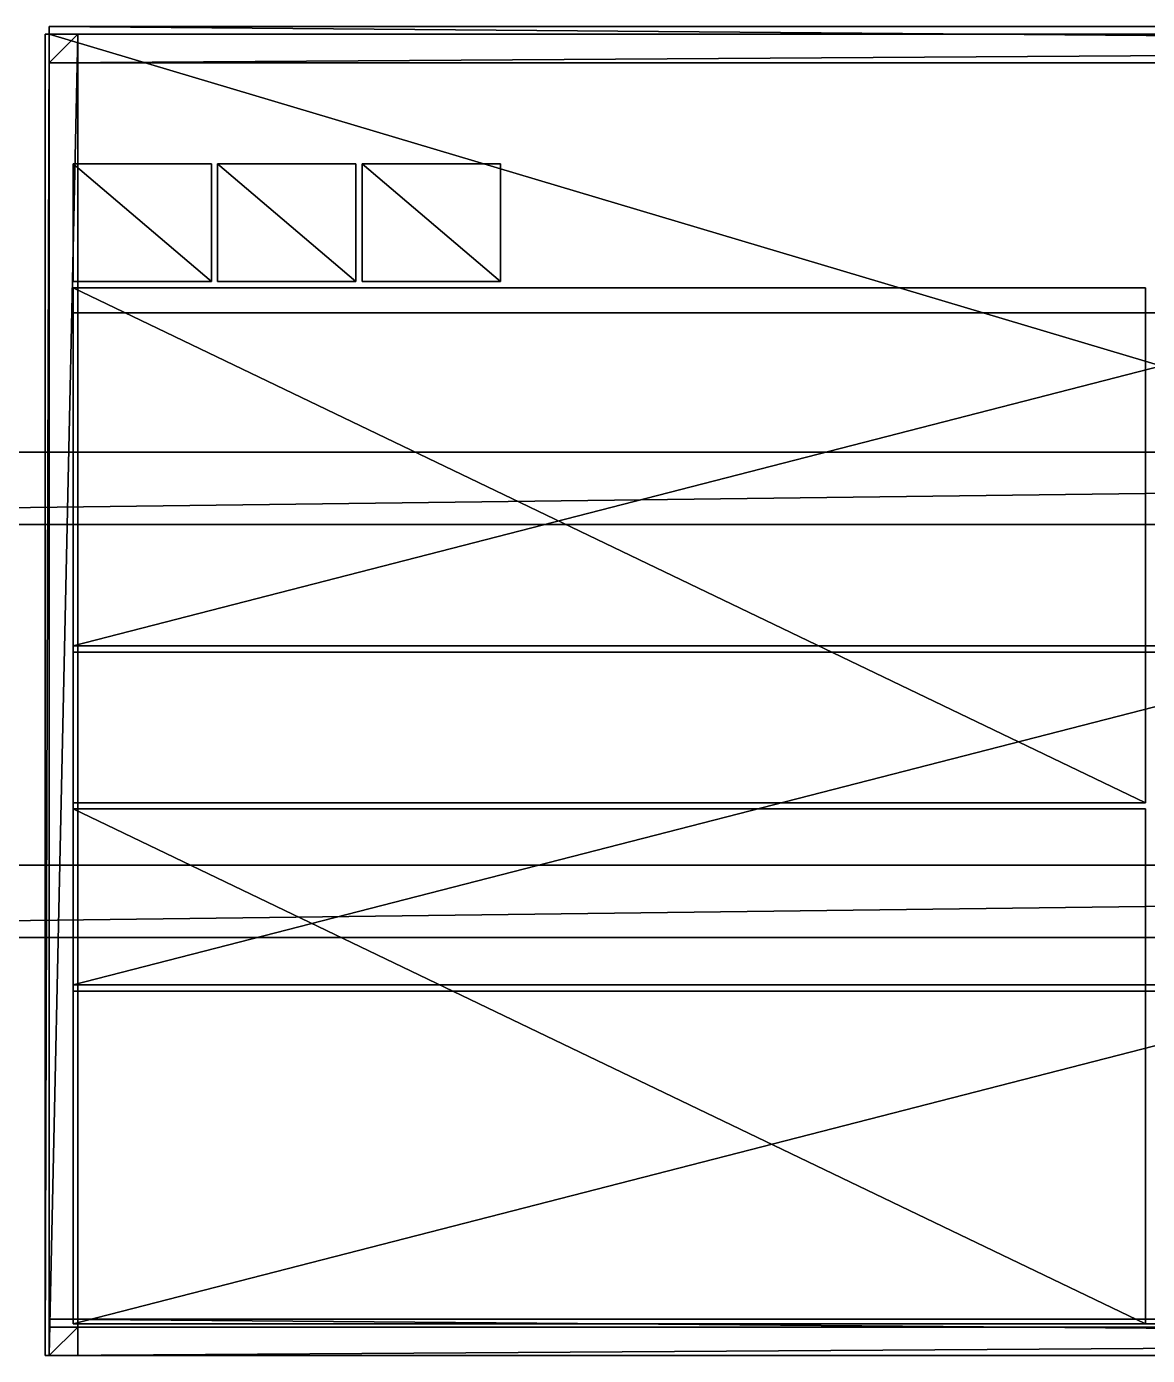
# Model space of a CAD drawing. Header units: millimetres. Extents: x -2700 to 8540, y -1280 to 1295.
# Drawn here: x -84 to 2088, y -1280 to 1295 of the extents above; entities that cross this region are included whole.
import ezdxf

# ---------------------------------------------------------------- set-up
doc = ezdxf.new("R2010")
doc.units = ezdxf.units.MM

msp = doc.modelspace()

# ---------------------------------------------------------------- linework, layer by layer
at = {"layer": 'CAD_75LAB'}
for points in [[(-40, 1225, 1250), (-40, 1295, 1180), (-40, 1225, 1180)], [(-40, 1225, 1250), (-40, 1295, 1250), (-40, 1295, 1180)], [(8540, 1295, 1180), (-40, 1295, 1180), (-40, 1295, 1250)], [(8540, 1295, 1250), (8540, 1295, 1180), (-40, 1295, 1250)], [(8540, 1225, 1180), (-40, 1225, 1180), (-40, 1295, 1180)], [(8540, 1295, 1180), (8540, 1225, 1180), (-40, 1295, 1180)], [(8540, 1225, 1250), (-40, 1295, 1250), (-40, 1225, 1250)], [(8540, 1295, 1250), (-40, 1295, 1250), (8540, 1225, 1250)], [(-48, -1280, 3720), (-48, 1280, 1180), (-48, -1280, 1180)], [(-48, -1280, 3720), (-48, 1280, 3720), (-48, 1280, 1180)], [(-40, 1280, 3720), (-40, 1280, 1180), (-48, 1280, 1180)], [(-40, 1280, 3720), (-48, 1280, 1180), (-48, 1280, 3720)], [(-40, 1280, 1180), (-48, -1280, 1180), (-48, 1280, 1180)], [(-40, 1280, 1180), (-40, -1280, 1180), (-48, -1280, 1180)], [(-40, 1280, 3720), (-48, 1280, 3720), (-48, -1280, 3720)], [(-40, 1280, 3720), (-48, -1280, 3720), (-40, -1280, 3720)], [(-40, -1280, 1180), (-40, 1280, 1090), (-40, -1280, 1090)], [(-40, -1280, 1180), (-40, 1280, 1180), (-40, 1280, 1090)], [(8540, 1280, 1090), (-40, 1280, 1090), (-40, 1280, 1180)], [(8540, 1280, 1180), (8540, 1280, 1090), (-40, 1280, 1180)], [(8540, -1280, 1090), (-40, -1280, 1090), (-40, 1280, 1090)], [(8540, 1280, 1090), (8540, -1280, 1090), (-40, 1280, 1090)], [(8540, -1280, 1180), (-40, 1280, 1180), (-40, -1280, 1180)], [(8540, 1280, 1180), (-40, 1280, 1180), (8540, -1280, 1180)], [(-40, 1280, 3720), (-40, 1280, 1180), (-40, 1225, 1180)], [(-40, 1225, 3720), (-40, 1280, 3720), (-40, 1225, 1180)], [(-40, 1280, 3720), (15, 1280, 1180), (-40, 1280, 1180)], [(15, 1280, 3720), (15, 1280, 1180), (-40, 1280, 3720)], [(15, 1280, 1180), (-40, 1225, 1180), (-40, 1280, 1180)], [(15, 1280, 1180), (15, 1225, 1180), (-40, 1225, 1180)], [(15, 1280, 3720), (-40, 1280, 3720), (-40, 1225, 3720)], [(15, 1280, 3720), (-40, 1225, 3720), (15, 1225, 3720)], [(-40, 1225, 3775), (-40, 1280, 3720), (-40, 1225, 3720)], [(-40, 1225, 3775), (-40, 1280, 3775), (-40, 1280, 3720)], [(8540, 1280, 3775), (8540, 1280, 3720), (-40, 1280, 3720)], [(8540, 1280, 3775), (-40, 1280, 3720), (-40, 1280, 3775)], [(8540, 1280, 3720), (-40, 1225, 3720), (-40, 1280, 3720)], [(8540, 1280, 3720), (8540, 1225, 3720), (-40, 1225, 3720)], [(8540, 1280, 3775), (-40, 1280, 3775), (-40, 1225, 3775)], [(8540, 1280, 3775), (-40, 1225, 3775), (8540, 1225, 3775)], [(-40, -1280, 3775), (-40, 1280, 3720), (-40, -1280, 3720)], [(-40, -1280, 3775), (-40, 1280, 3775), (-40, 1280, 3720)], [(15, 1280, 3775), (15, 1280, 3720), (-40, 1280, 3720)], [(15, 1280, 3775), (-40, 1280, 3720), (-40, 1280, 3775)], [(15, 1280, 3720), (-40, -1280, 3720), (-40, 1280, 3720)], [(15, 1280, 3720), (15, -1280, 3720), (-40, -1280, 3720)], [(15, 1280, 3775), (-40, 1280, 3775), (-40, -1280, 3775)], [(15, 1280, 3775), (-40, -1280, 3775), (15, -1280, 3775)], [(-40, -1280, 3720), (-40, -1280, 1180), (-40, 1280, 1180)], [(-40, -1280, 3720), (-40, 1280, 1180), (-40, 1280, 3720)], [(15, 1280, 3720), (15, 1225, 1180), (15, 1280, 1180)], [(15, 1225, 3720), (15, 1225, 1180), (15, 1280, 3720)], [(15, -1280, 3775), (15, -1280, 3720), (15, 1280, 3720)], [(15, -1280, 3775), (15, 1280, 3720), (15, 1280, 3775)], [(-40, 1225, 3720), (-40, 1225, 1180), (15, 1225, 1180)], [(15, 1225, 3720), (-40, 1225, 3720), (15, 1225, 1180)], [(8540, 1225, 3775), (-40, 1225, 3720), (8540, 1225, 3720)], [(8540, 1225, 3775), (-40, 1225, 3775), (-40, 1225, 3720)], [(8540, 1225, 1180), (-40, 1225, 1250), (-40, 1225, 1180)], [(8540, 1225, 1250), (-40, 1225, 1250), (8540, 1225, 1180)], [(6, 801, 1401), (6, 1029, 1183), (6, 801, 1183)], [(6, 801, 1401), (6, 1029, 1401), (6, 1029, 1183)], [(274, 1029, 1401), (274, 1029, 1183), (6, 1029, 1183)], [(274, 1029, 1401), (6, 1029, 1183), (6, 1029, 1401)], [(274, 801, 1183), (6, 801, 1183), (6, 1029, 1183)], [(274, 1029, 1183), (274, 801, 1183), (6, 1029, 1183)], [(274, 801, 1401), (6, 1029, 1401), (6, 801, 1401)], [(274, 1029, 1401), (6, 1029, 1401), (274, 801, 1401)], [(6, 801, 1625), (6, 1029, 1407), (6, 801, 1407)], [(6, 801, 1625), (6, 1029, 1625), (6, 1029, 1407)], [(274, 1029, 1625), (274, 1029, 1407), (6, 1029, 1407)], [(274, 1029, 1625), (6, 1029, 1407), (6, 1029, 1625)], [(274, 801, 1407), (6, 801, 1407), (6, 1029, 1407)], [(274, 1029, 1407), (274, 801, 1407), (6, 1029, 1407)], [(274, 801, 1625), (6, 1029, 1625), (6, 801, 1625)], [(274, 1029, 1625), (6, 1029, 1625), (274, 801, 1625)], [(6, 801, 1849), (6, 1029, 1631), (6, 801, 1631)], [(6, 801, 1849), (6, 1029, 1849), (6, 1029, 1631)], [(274, 1029, 1849), (274, 1029, 1631), (6, 1029, 1631)], [(274, 1029, 1849), (6, 1029, 1631), (6, 1029, 1849)], [(274, 801, 1631), (6, 801, 1631), (6, 1029, 1631)], [(274, 1029, 1631), (274, 801, 1631), (6, 1029, 1631)], [(274, 801, 1849), (6, 1029, 1849), (6, 801, 1849)], [(274, 1029, 1849), (6, 1029, 1849), (274, 801, 1849)], [(6, 801, 2073), (6, 1029, 1855), (6, 801, 1855)], [(6, 801, 2073), (6, 1029, 2073), (6, 1029, 1855)], [(274, 1029, 2073), (274, 1029, 1855), (6, 1029, 1855)], [(274, 1029, 2073), (6, 1029, 1855), (6, 1029, 2073)], [(274, 801, 1855), (6, 801, 1855), (6, 1029, 1855)], [(274, 1029, 1855), (274, 801, 1855), (6, 1029, 1855)], [(274, 801, 2073), (6, 1029, 2073), (6, 801, 2073)], [(274, 1029, 2073), (6, 1029, 2073), (274, 801, 2073)], [(6, 801, 2297), (6, 1029, 2079), (6, 801, 2079)], [(6, 801, 2297), (6, 1029, 2297), (6, 1029, 2079)], [(274, 1029, 2297), (274, 1029, 2079), (6, 1029, 2079)], [(274, 1029, 2297), (6, 1029, 2079), (6, 1029, 2297)], [(274, 801, 2079), (6, 801, 2079), (6, 1029, 2079)], [(274, 1029, 2079), (274, 801, 2079), (6, 1029, 2079)], [(274, 801, 2297), (6, 1029, 2297), (6, 801, 2297)], [(274, 1029, 2297), (6, 1029, 2297), (274, 801, 2297)], [(6, 801, 2521), (6, 1029, 2303), (6, 801, 2303)], [(6, 801, 2521), (6, 1029, 2521), (6, 1029, 2303)], [(274, 1029, 2521), (274, 1029, 2303), (6, 1029, 2303)], [(274, 1029, 2521), (6, 1029, 2303), (6, 1029, 2521)], [(274, 801, 2303), (6, 801, 2303), (6, 1029, 2303)], [(274, 1029, 2303), (274, 801, 2303), (6, 1029, 2303)], [(274, 801, 2521), (6, 1029, 2521), (6, 801, 2521)], [(274, 1029, 2521), (6, 1029, 2521), (274, 801, 2521)], [(6, 801, 2745), (6, 1029, 2527), (6, 801, 2527)], [(6, 801, 2745), (6, 1029, 2745), (6, 1029, 2527)], [(274, 1029, 2745), (274, 1029, 2527), (6, 1029, 2527)], [(274, 1029, 2745), (6, 1029, 2527), (6, 1029, 2745)], [(274, 801, 2527), (6, 801, 2527), (6, 1029, 2527)], [(274, 1029, 2527), (274, 801, 2527), (6, 1029, 2527)], [(274, 801, 2745), (6, 1029, 2745), (6, 801, 2745)], [(274, 1029, 2745), (6, 1029, 2745), (274, 801, 2745)], [(6, 801, 2969), (6, 1029, 2751), (6, 801, 2751)], [(6, 801, 2969), (6, 1029, 2969), (6, 1029, 2751)], [(274, 1029, 2969), (274, 1029, 2751), (6, 1029, 2751)], [(274, 1029, 2969), (6, 1029, 2751), (6, 1029, 2969)], [(274, 801, 2751), (6, 801, 2751), (6, 1029, 2751)], [(274, 1029, 2751), (274, 801, 2751), (6, 1029, 2751)], [(274, 801, 2969), (6, 1029, 2969), (6, 801, 2969)], [(274, 1029, 2969), (6, 1029, 2969), (274, 801, 2969)], [(6, 801, 3193), (6, 1029, 2975), (6, 801, 2975)], [(6, 801, 3193), (6, 1029, 3193), (6, 1029, 2975)], [(274, 1029, 3193), (274, 1029, 2975), (6, 1029, 2975)], [(274, 1029, 3193), (6, 1029, 2975), (6, 1029, 3193)], [(274, 801, 2975), (6, 801, 2975), (6, 1029, 2975)], [(274, 1029, 2975), (274, 801, 2975), (6, 1029, 2975)], [(274, 801, 3193), (6, 1029, 3193), (6, 801, 3193)], [(274, 1029, 3193), (6, 1029, 3193), (274, 801, 3193)], [(6, 801, 3417), (6, 1029, 3199), (6, 801, 3199)], [(6, 801, 3417), (6, 1029, 3417), (6, 1029, 3199)], [(274, 1029, 3417), (274, 1029, 3199), (6, 1029, 3199)], [(274, 1029, 3417), (6, 1029, 3199), (6, 1029, 3417)], [(274, 801, 3199), (6, 801, 3199), (6, 1029, 3199)], [(274, 1029, 3199), (274, 801, 3199), (6, 1029, 3199)], [(274, 801, 3417), (6, 1029, 3417), (6, 801, 3417)], [(274, 1029, 3417), (6, 1029, 3417), (274, 801, 3417)], [(6, 801, 3641), (6, 1029, 3423), (6, 801, 3423)], [(6, 801, 3641), (6, 1029, 3641), (6, 1029, 3423)], [(274, 1029, 3641), (274, 1029, 3423), (6, 1029, 3423)], [(274, 1029, 3641), (6, 1029, 3423), (6, 1029, 3641)], [(274, 801, 3423), (6, 801, 3423), (6, 1029, 3423)], [(274, 1029, 3423), (274, 801, 3423), (6, 1029, 3423)], [(274, 801, 3641), (6, 1029, 3641), (6, 801, 3641)], [(274, 1029, 3641), (6, 1029, 3641), (274, 801, 3641)], [(274, 801, 1401), (274, 801, 1183), (274, 1029, 1183)], [(274, 801, 1401), (274, 1029, 1183), (274, 1029, 1401)], [(274, 801, 1625), (274, 801, 1407), (274, 1029, 1407)], [(274, 801, 1625), (274, 1029, 1407), (274, 1029, 1625)], [(274, 801, 1849), (274, 801, 1631), (274, 1029, 1631)], [(274, 801, 1849), (274, 1029, 1631), (274, 1029, 1849)], [(274, 801, 2073), (274, 801, 1855), (274, 1029, 1855)], [(274, 801, 2073), (274, 1029, 1855), (274, 1029, 2073)], [(274, 801, 2297), (274, 801, 2079), (274, 1029, 2079)], [(274, 801, 2297), (274, 1029, 2079), (274, 1029, 2297)], [(274, 801, 2521), (274, 801, 2303), (274, 1029, 2303)], [(274, 801, 2521), (274, 1029, 2303), (274, 1029, 2521)], [(274, 801, 2745), (274, 801, 2527), (274, 1029, 2527)], [(274, 801, 2745), (274, 1029, 2527), (274, 1029, 2745)], [(274, 801, 2969), (274, 801, 2751), (274, 1029, 2751)], [(274, 801, 2969), (274, 1029, 2751), (274, 1029, 2969)], [(274, 801, 3193), (274, 801, 2975), (274, 1029, 2975)], [(274, 801, 3193), (274, 1029, 2975), (274, 1029, 3193)], [(274, 801, 3417), (274, 801, 3199), (274, 1029, 3199)], [(274, 801, 3417), (274, 1029, 3199), (274, 1029, 3417)], [(274, 801, 3641), (274, 801, 3423), (274, 1029, 3423)], [(274, 801, 3641), (274, 1029, 3423), (274, 1029, 3641)], [(286, 801, 1401), (286, 1029, 1183), (286, 801, 1183)], [(286, 801, 1401), (286, 1029, 1401), (286, 1029, 1183)], [(554, 1029, 1401), (554, 1029, 1183), (286, 1029, 1183)], [(554, 1029, 1401), (286, 1029, 1183), (286, 1029, 1401)], [(554, 801, 1183), (286, 801, 1183), (286, 1029, 1183)], [(554, 1029, 1183), (554, 801, 1183), (286, 1029, 1183)], [(554, 801, 1401), (286, 1029, 1401), (286, 801, 1401)], [(554, 1029, 1401), (286, 1029, 1401), (554, 801, 1401)], [(286, 801, 1625), (286, 1029, 1407), (286, 801, 1407)], [(286, 801, 1625), (286, 1029, 1625), (286, 1029, 1407)], [(554, 1029, 1625), (554, 1029, 1407), (286, 1029, 1407)], [(554, 1029, 1625), (286, 1029, 1407), (286, 1029, 1625)], [(554, 801, 1407), (286, 801, 1407), (286, 1029, 1407)], [(554, 1029, 1407), (554, 801, 1407), (286, 1029, 1407)], [(554, 801, 1625), (286, 1029, 1625), (286, 801, 1625)], [(554, 1029, 1625), (286, 1029, 1625), (554, 801, 1625)], [(286, 801, 1849), (286, 1029, 1631), (286, 801, 1631)], [(286, 801, 1849), (286, 1029, 1849), (286, 1029, 1631)], [(554, 1029, 1849), (554, 1029, 1631), (286, 1029, 1631)], [(554, 1029, 1849), (286, 1029, 1631), (286, 1029, 1849)], [(554, 801, 1631), (286, 801, 1631), (286, 1029, 1631)], [(554, 1029, 1631), (554, 801, 1631), (286, 1029, 1631)], [(554, 801, 1849), (286, 1029, 1849), (286, 801, 1849)], [(554, 1029, 1849), (286, 1029, 1849), (554, 801, 1849)], [(286, 801, 2073), (286, 1029, 1855), (286, 801, 1855)], [(286, 801, 2073), (286, 1029, 2073), (286, 1029, 1855)], [(554, 1029, 2073), (554, 1029, 1855), (286, 1029, 1855)], [(554, 1029, 2073), (286, 1029, 1855), (286, 1029, 2073)], [(554, 801, 1855), (286, 801, 1855), (286, 1029, 1855)], [(554, 1029, 1855), (554, 801, 1855), (286, 1029, 1855)], [(554, 801, 2073), (286, 1029, 2073), (286, 801, 2073)], [(554, 1029, 2073), (286, 1029, 2073), (554, 801, 2073)], [(286, 801, 2297), (286, 1029, 2079), (286, 801, 2079)], [(286, 801, 2297), (286, 1029, 2297), (286, 1029, 2079)], [(554, 1029, 2297), (554, 1029, 2079), (286, 1029, 2079)], [(554, 1029, 2297), (286, 1029, 2079), (286, 1029, 2297)], [(554, 801, 2079), (286, 801, 2079), (286, 1029, 2079)], [(554, 1029, 2079), (554, 801, 2079), (286, 1029, 2079)], [(554, 801, 2297), (286, 1029, 2297), (286, 801, 2297)], [(554, 1029, 2297), (286, 1029, 2297), (554, 801, 2297)], [(286, 801, 2521), (286, 1029, 2303), (286, 801, 2303)], [(286, 801, 2521), (286, 1029, 2521), (286, 1029, 2303)], [(554, 1029, 2521), (554, 1029, 2303), (286, 1029, 2303)], [(554, 1029, 2521), (286, 1029, 2303), (286, 1029, 2521)], [(554, 801, 2303), (286, 801, 2303), (286, 1029, 2303)], [(554, 1029, 2303), (554, 801, 2303), (286, 1029, 2303)], [(554, 801, 2521), (286, 1029, 2521), (286, 801, 2521)], [(554, 1029, 2521), (286, 1029, 2521), (554, 801, 2521)], [(286, 801, 2745), (286, 1029, 2527), (286, 801, 2527)], [(286, 801, 2745), (286, 1029, 2745), (286, 1029, 2527)], [(554, 1029, 2745), (554, 1029, 2527), (286, 1029, 2527)], [(554, 1029, 2745), (286, 1029, 2527), (286, 1029, 2745)], [(554, 801, 2527), (286, 801, 2527), (286, 1029, 2527)], [(554, 1029, 2527), (554, 801, 2527), (286, 1029, 2527)], [(554, 801, 2745), (286, 1029, 2745), (286, 801, 2745)], [(554, 1029, 2745), (286, 1029, 2745), (554, 801, 2745)], [(286, 801, 2969), (286, 1029, 2751), (286, 801, 2751)], [(286, 801, 2969), (286, 1029, 2969), (286, 1029, 2751)], [(554, 1029, 2969), (554, 1029, 2751), (286, 1029, 2751)], [(554, 1029, 2969), (286, 1029, 2751), (286, 1029, 2969)], [(554, 801, 2751), (286, 801, 2751), (286, 1029, 2751)], [(554, 1029, 2751), (554, 801, 2751), (286, 1029, 2751)], [(554, 801, 2969), (286, 1029, 2969), (286, 801, 2969)], [(554, 1029, 2969), (286, 1029, 2969), (554, 801, 2969)], [(286, 801, 3193), (286, 1029, 2975), (286, 801, 2975)], [(286, 801, 3193), (286, 1029, 3193), (286, 1029, 2975)], [(554, 1029, 3193), (554, 1029, 2975), (286, 1029, 2975)], [(554, 1029, 3193), (286, 1029, 2975), (286, 1029, 3193)], [(554, 801, 2975), (286, 801, 2975), (286, 1029, 2975)], [(554, 1029, 2975), (554, 801, 2975), (286, 1029, 2975)], [(554, 801, 3193), (286, 1029, 3193), (286, 801, 3193)], [(554, 1029, 3193), (286, 1029, 3193), (554, 801, 3193)], [(286, 801, 3417), (286, 1029, 3199), (286, 801, 3199)], [(286, 801, 3417), (286, 1029, 3417), (286, 1029, 3199)], [(554, 1029, 3417), (554, 1029, 3199), (286, 1029, 3199)], [(554, 1029, 3417), (286, 1029, 3199), (286, 1029, 3417)], [(554, 801, 3199), (286, 801, 3199), (286, 1029, 3199)], [(554, 1029, 3199), (554, 801, 3199), (286, 1029, 3199)], [(554, 801, 3417), (286, 1029, 3417), (286, 801, 3417)], [(554, 1029, 3417), (286, 1029, 3417), (554, 801, 3417)], [(286, 801, 3641), (286, 1029, 3423), (286, 801, 3423)], [(286, 801, 3641), (286, 1029, 3641), (286, 1029, 3423)], [(554, 1029, 3641), (554, 1029, 3423), (286, 1029, 3423)], [(554, 1029, 3641), (286, 1029, 3423), (286, 1029, 3641)], [(554, 801, 3423), (286, 801, 3423), (286, 1029, 3423)], [(554, 1029, 3423), (554, 801, 3423), (286, 1029, 3423)], [(554, 801, 3641), (286, 1029, 3641), (286, 801, 3641)], [(554, 1029, 3641), (286, 1029, 3641), (554, 801, 3641)], [(554, 801, 1401), (554, 801, 1183), (554, 1029, 1183)], [(554, 801, 1401), (554, 1029, 1183), (554, 1029, 1401)], [(554, 801, 1625), (554, 801, 1407), (554, 1029, 1407)], [(554, 801, 1625), (554, 1029, 1407), (554, 1029, 1625)], [(554, 801, 1849), (554, 801, 1631), (554, 1029, 1631)], [(554, 801, 1849), (554, 1029, 1631), (554, 1029, 1849)], [(554, 801, 2073), (554, 801, 1855), (554, 1029, 1855)], [(554, 801, 2073), (554, 1029, 1855), (554, 1029, 2073)], [(554, 801, 2297), (554, 801, 2079), (554, 1029, 2079)], [(554, 801, 2297), (554, 1029, 2079), (554, 1029, 2297)], [(554, 801, 2521), (554, 801, 2303), (554, 1029, 2303)], [(554, 801, 2521), (554, 1029, 2303), (554, 1029, 2521)], [(554, 801, 2745), (554, 801, 2527), (554, 1029, 2527)], [(554, 801, 2745), (554, 1029, 2527), (554, 1029, 2745)], [(554, 801, 2969), (554, 801, 2751), (554, 1029, 2751)], [(554, 801, 2969), (554, 1029, 2751), (554, 1029, 2969)], [(554, 801, 3193), (554, 801, 2975), (554, 1029, 2975)], [(554, 801, 3193), (554, 1029, 2975), (554, 1029, 3193)], [(554, 801, 3417), (554, 801, 3199), (554, 1029, 3199)], [(554, 801, 3417), (554, 1029, 3199), (554, 1029, 3417)], [(554, 801, 3641), (554, 801, 3423), (554, 1029, 3423)], [(554, 801, 3641), (554, 1029, 3423), (554, 1029, 3641)], [(566, 801, 1401), (566, 1029, 1183), (566, 801, 1183)], [(566, 801, 1401), (566, 1029, 1401), (566, 1029, 1183)], [(834, 1029, 1401), (834, 1029, 1183), (566, 1029, 1183)], [(834, 1029, 1401), (566, 1029, 1183), (566, 1029, 1401)], [(834, 801, 1183), (566, 801, 1183), (566, 1029, 1183)], [(834, 1029, 1183), (834, 801, 1183), (566, 1029, 1183)], [(834, 801, 1401), (566, 1029, 1401), (566, 801, 1401)], [(834, 1029, 1401), (566, 1029, 1401), (834, 801, 1401)], [(566, 801, 1625), (566, 1029, 1407), (566, 801, 1407)], [(566, 801, 1625), (566, 1029, 1625), (566, 1029, 1407)], [(834, 1029, 1625), (834, 1029, 1407), (566, 1029, 1407)], [(834, 1029, 1625), (566, 1029, 1407), (566, 1029, 1625)], [(834, 801, 1407), (566, 801, 1407), (566, 1029, 1407)], [(834, 1029, 1407), (834, 801, 1407), (566, 1029, 1407)], [(834, 801, 1625), (566, 1029, 1625), (566, 801, 1625)], [(834, 1029, 1625), (566, 1029, 1625), (834, 801, 1625)], [(566, 801, 1849), (566, 1029, 1631), (566, 801, 1631)], [(566, 801, 1849), (566, 1029, 1849), (566, 1029, 1631)], [(834, 1029, 1849), (834, 1029, 1631), (566, 1029, 1631)], [(834, 1029, 1849), (566, 1029, 1631), (566, 1029, 1849)], [(834, 801, 1631), (566, 801, 1631), (566, 1029, 1631)], [(834, 1029, 1631), (834, 801, 1631), (566, 1029, 1631)], [(834, 801, 1849), (566, 1029, 1849), (566, 801, 1849)], [(834, 1029, 1849), (566, 1029, 1849), (834, 801, 1849)], [(566, 801, 2073), (566, 1029, 1855), (566, 801, 1855)], [(566, 801, 2073), (566, 1029, 2073), (566, 1029, 1855)], [(834, 1029, 2073), (834, 1029, 1855), (566, 1029, 1855)], [(834, 1029, 2073), (566, 1029, 1855), (566, 1029, 2073)], [(834, 801, 1855), (566, 801, 1855), (566, 1029, 1855)], [(834, 1029, 1855), (834, 801, 1855), (566, 1029, 1855)], [(834, 801, 2073), (566, 1029, 2073), (566, 801, 2073)], [(834, 1029, 2073), (566, 1029, 2073), (834, 801, 2073)], [(566, 801, 2297), (566, 1029, 2079), (566, 801, 2079)], [(566, 801, 2297), (566, 1029, 2297), (566, 1029, 2079)], [(834, 1029, 2297), (834, 1029, 2079), (566, 1029, 2079)], [(834, 1029, 2297), (566, 1029, 2079), (566, 1029, 2297)], [(834, 801, 2079), (566, 801, 2079), (566, 1029, 2079)], [(834, 1029, 2079), (834, 801, 2079), (566, 1029, 2079)], [(834, 801, 2297), (566, 1029, 2297), (566, 801, 2297)], [(834, 1029, 2297), (566, 1029, 2297), (834, 801, 2297)], [(566, 801, 2521), (566, 1029, 2303), (566, 801, 2303)], [(566, 801, 2521), (566, 1029, 2521), (566, 1029, 2303)], [(834, 1029, 2521), (834, 1029, 2303), (566, 1029, 2303)], [(834, 1029, 2521), (566, 1029, 2303), (566, 1029, 2521)], [(834, 801, 2303), (566, 801, 2303), (566, 1029, 2303)], [(834, 1029, 2303), (834, 801, 2303), (566, 1029, 2303)], [(834, 801, 2521), (566, 1029, 2521), (566, 801, 2521)], [(834, 1029, 2521), (566, 1029, 2521), (834, 801, 2521)], [(834, 801, 1401), (834, 801, 1183), (834, 1029, 1183)], [(834, 801, 1401), (834, 1029, 1183), (834, 1029, 1401)], [(834, 801, 1625), (834, 801, 1407), (834, 1029, 1407)], [(834, 801, 1625), (834, 1029, 1407), (834, 1029, 1625)], [(834, 801, 1849), (834, 801, 1631), (834, 1029, 1631)], [(834, 801, 1849), (834, 1029, 1631), (834, 1029, 1849)], [(834, 801, 2073), (834, 801, 1855), (834, 1029, 1855)], [(834, 801, 2073), (834, 1029, 1855), (834, 1029, 2073)], [(834, 801, 2297), (834, 801, 2079), (834, 1029, 2079)], [(834, 801, 2297), (834, 1029, 2079), (834, 1029, 2297)], [(834, 801, 2521), (834, 801, 2303), (834, 1029, 2303)], [(834, 801, 2521), (834, 1029, 2303), (834, 1029, 2521)], [(274, 801, 1401), (6, 801, 1183), (274, 801, 1183)], [(274, 801, 1401), (6, 801, 1401), (6, 801, 1183)], [(274, 801, 1625), (6, 801, 1407), (274, 801, 1407)], [(274, 801, 1625), (6, 801, 1625), (6, 801, 1407)], [(274, 801, 1849), (6, 801, 1631), (274, 801, 1631)], [(274, 801, 1849), (6, 801, 1849), (6, 801, 1631)], [(274, 801, 2073), (6, 801, 1855), (274, 801, 1855)], [(274, 801, 2073), (6, 801, 2073), (6, 801, 1855)], [(274, 801, 2297), (6, 801, 2079), (274, 801, 2079)], [(274, 801, 2297), (6, 801, 2297), (6, 801, 2079)], [(274, 801, 2521), (6, 801, 2303), (274, 801, 2303)], [(274, 801, 2521), (6, 801, 2521), (6, 801, 2303)], [(274, 801, 2745), (6, 801, 2527), (274, 801, 2527)], [(274, 801, 2745), (6, 801, 2745), (6, 801, 2527)], [(274, 801, 2969), (6, 801, 2751), (274, 801, 2751)], [(274, 801, 2969), (6, 801, 2969), (6, 801, 2751)], [(274, 801, 3193), (6, 801, 2975), (274, 801, 2975)], [(274, 801, 3193), (6, 801, 3193), (6, 801, 2975)], [(274, 801, 3417), (6, 801, 3199), (274, 801, 3199)], [(274, 801, 3417), (6, 801, 3417), (6, 801, 3199)], [(274, 801, 3641), (6, 801, 3423), (274, 801, 3423)], [(274, 801, 3641), (6, 801, 3641), (6, 801, 3423)], [(554, 801, 1401), (286, 801, 1183), (554, 801, 1183)], [(554, 801, 1401), (286, 801, 1401), (286, 801, 1183)], [(554, 801, 1625), (286, 801, 1407), (554, 801, 1407)], [(554, 801, 1625), (286, 801, 1625), (286, 801, 1407)], [(554, 801, 1849), (286, 801, 1631), (554, 801, 1631)], [(554, 801, 1849), (286, 801, 1849), (286, 801, 1631)], [(554, 801, 2073), (286, 801, 1855), (554, 801, 1855)], [(554, 801, 2073), (286, 801, 2073), (286, 801, 1855)], [(554, 801, 2297), (286, 801, 2079), (554, 801, 2079)], [(554, 801, 2297), (286, 801, 2297), (286, 801, 2079)], [(554, 801, 2521), (286, 801, 2303), (554, 801, 2303)], [(554, 801, 2521), (286, 801, 2521), (286, 801, 2303)], [(554, 801, 2745), (286, 801, 2527), (554, 801, 2527)], [(554, 801, 2745), (286, 801, 2745), (286, 801, 2527)], [(554, 801, 2969), (286, 801, 2751), (554, 801, 2751)], [(554, 801, 2969), (286, 801, 2969), (286, 801, 2751)], [(554, 801, 3193), (286, 801, 2975), (554, 801, 2975)], [(554, 801, 3193), (286, 801, 3193), (286, 801, 2975)], [(554, 801, 3417), (286, 801, 3199), (554, 801, 3199)], [(554, 801, 3417), (286, 801, 3417), (286, 801, 3199)], [(554, 801, 3641), (286, 801, 3423), (554, 801, 3423)], [(554, 801, 3641), (286, 801, 3641), (286, 801, 3423)], [(834, 801, 1401), (566, 801, 1183), (834, 801, 1183)], [(834, 801, 1401), (566, 801, 1401), (566, 801, 1183)], [(834, 801, 1625), (566, 801, 1407), (834, 801, 1407)], [(834, 801, 1625), (566, 801, 1625), (566, 801, 1407)], [(834, 801, 1849), (566, 801, 1631), (834, 801, 1631)], [(834, 801, 1849), (566, 801, 1849), (566, 801, 1631)], [(834, 801, 2073), (566, 801, 1855), (834, 801, 1855)], [(834, 801, 2073), (566, 801, 2073), (566, 801, 1855)], [(834, 801, 2297), (566, 801, 2079), (834, 801, 2079)], [(834, 801, 2297), (566, 801, 2297), (566, 801, 2079)], [(834, 801, 2521), (566, 801, 2303), (834, 801, 2303)], [(834, 801, 2521), (566, 801, 2521), (566, 801, 2303)], [(6, -209, 1413), (6, 789, 1183), (6, -209, 1183)], [(6, -209, 1413), (6, 789, 1413), (6, 789, 1183)], [(2084, 789, 1413), (2084, 789, 1183), (6, 789, 1183)], [(2084, 789, 1413), (6, 789, 1183), (6, 789, 1413)], [(2084, -209, 1183), (6, -209, 1183), (6, 789, 1183)], [(2084, 789, 1183), (2084, -209, 1183), (6, 789, 1183)], [(2084, -209, 1413), (6, 789, 1413), (6, -209, 1413)], [(2084, 789, 1413), (6, 789, 1413), (2084, -209, 1413)], [(6, -209, 1649), (6, 789, 1419), (6, -209, 1419)], [(6, -209, 1649), (6, 789, 1649), (6, 789, 1419)], [(2084, 789, 1649), (2084, 789, 1419), (6, 789, 1419)], [(2084, 789, 1649), (6, 789, 1419), (6, 789, 1649)], [(2084, -209, 1419), (6, -209, 1419), (6, 789, 1419)], [(2084, 789, 1419), (2084, -209, 1419), (6, 789, 1419)], [(2084, -209, 1649), (6, 789, 1649), (6, -209, 1649)], [(2084, 789, 1649), (6, 789, 1649), (2084, -209, 1649)], [(6, -209, 1885), (6, 789, 1655), (6, -209, 1655)], [(6, -209, 1885), (6, 789, 1885), (6, 789, 1655)], [(2084, 789, 1885), (2084, 789, 1655), (6, 789, 1655)], [(2084, 789, 1885), (6, 789, 1655), (6, 789, 1885)], [(2084, -209, 1655), (6, -209, 1655), (6, 789, 1655)], [(2084, 789, 1655), (2084, -209, 1655), (6, 789, 1655)], [(2084, -209, 1885), (6, 789, 1885), (6, -209, 1885)], [(2084, 789, 1885), (6, 789, 1885), (2084, -209, 1885)], [(6, -209, 2121), (6, 789, 1891), (6, -209, 1891)], [(6, -209, 2121), (6, 789, 2121), (6, 789, 1891)], [(2084, 789, 2121), (2084, 789, 1891), (6, 789, 1891)], [(2084, 789, 2121), (6, 789, 1891), (6, 789, 2121)], [(2084, -209, 1891), (6, -209, 1891), (6, 789, 1891)], [(2084, 789, 1891), (2084, -209, 1891), (6, 789, 1891)], [(2084, -209, 2121), (6, 789, 2121), (6, -209, 2121)], [(2084, 789, 2121), (6, 789, 2121), (2084, -209, 2121)], [(6, -209, 2357), (6, 789, 2127), (6, -209, 2127)], [(6, -209, 2357), (6, 789, 2357), (6, 789, 2127)], [(2084, 789, 2357), (2084, 789, 2127), (6, 789, 2127)], [(2084, 789, 2357), (6, 789, 2127), (6, 789, 2357)], [(2084, -209, 2127), (6, -209, 2127), (6, 789, 2127)], [(2084, 789, 2127), (2084, -209, 2127), (6, 789, 2127)], [(2084, -209, 2357), (6, 789, 2357), (6, -209, 2357)], [(2084, 789, 2357), (6, 789, 2357), (2084, -209, 2357)], [(6, -209, 2593), (6, 789, 2363), (6, -209, 2363)], [(6, -209, 2593), (6, 789, 2593), (6, 789, 2363)], [(2084, 789, 2593), (2084, 789, 2363), (6, 789, 2363)], [(2084, 789, 2593), (6, 789, 2363), (6, 789, 2593)], [(2084, -209, 2363), (6, -209, 2363), (6, 789, 2363)], [(2084, 789, 2363), (2084, -209, 2363), (6, 789, 2363)], [(2084, -209, 2593), (6, 789, 2593), (6, -209, 2593)], [(2084, 789, 2593), (6, 789, 2593), (2084, -209, 2593)], [(6, -209, 2829), (6, 789, 2599), (6, -209, 2599)], [(6, -209, 2829), (6, 789, 2829), (6, 789, 2599)], [(2084, 789, 2829), (2084, 789, 2599), (6, 789, 2599)], [(2084, 789, 2829), (6, 789, 2599), (6, 789, 2829)], [(2084, -209, 2599), (6, -209, 2599), (6, 789, 2599)], [(2084, 789, 2599), (2084, -209, 2599), (6, 789, 2599)], [(2084, -209, 2829), (6, 789, 2829), (6, -209, 2829)], [(2084, 789, 2829), (6, 789, 2829), (2084, -209, 2829)], [(6, -209, 3065), (6, 789, 2835), (6, -209, 2835)], [(6, -209, 3065), (6, 789, 3065), (6, 789, 2835)], [(2084, 789, 3065), (2084, 789, 2835), (6, 789, 2835)], [(2084, 789, 3065), (6, 789, 2835), (6, 789, 3065)], [(2084, -209, 2835), (6, -209, 2835), (6, 789, 2835)], [(2084, 789, 2835), (2084, -209, 2835), (6, 789, 2835)], [(2084, -209, 3065), (6, 789, 3065), (6, -209, 3065)], [(2084, 789, 3065), (6, 789, 3065), (2084, -209, 3065)], [(6, -209, 3301), (6, 789, 3071), (6, -209, 3071)], [(6, -209, 3301), (6, 789, 3301), (6, 789, 3071)], [(2084, 789, 3301), (2084, 789, 3071), (6, 789, 3071)], [(2084, 789, 3301), (6, 789, 3071), (6, 789, 3301)], [(2084, -209, 3071), (6, -209, 3071), (6, 789, 3071)], [(2084, 789, 3071), (2084, -209, 3071), (6, 789, 3071)], [(2084, -209, 3301), (6, 789, 3301), (6, -209, 3301)], [(2084, 789, 3301), (6, 789, 3301), (2084, -209, 3301)], [(6, -209, 3537), (6, 789, 3307), (6, -209, 3307)], [(6, -209, 3537), (6, 789, 3537), (6, 789, 3307)], [(2084, 789, 3537), (2084, 789, 3307), (6, 789, 3307)], [(2084, 789, 3537), (6, 789, 3307), (6, 789, 3537)], [(2084, -209, 3307), (6, -209, 3307), (6, 789, 3307)], [(2084, 789, 3307), (2084, -209, 3307), (6, 789, 3307)], [(2084, -209, 3537), (6, 789, 3537), (6, -209, 3537)], [(2084, 789, 3537), (6, 789, 3537), (2084, -209, 3537)], [(2084, -209, 1413), (2084, -209, 1183), (2084, 789, 1183)], [(2084, -209, 1413), (2084, 789, 1183), (2084, 789, 1413)], [(2084, -209, 1649), (2084, -209, 1419), (2084, 789, 1419)], [(2084, -209, 1649), (2084, 789, 1419), (2084, 789, 1649)], [(2084, -209, 1885), (2084, -209, 1655), (2084, 789, 1655)], [(2084, -209, 1885), (2084, 789, 1655), (2084, 789, 1885)], [(2084, -209, 2121), (2084, -209, 1891), (2084, 789, 1891)], [(2084, -209, 2121), (2084, 789, 1891), (2084, 789, 2121)], [(2084, -209, 2357), (2084, -209, 2127), (2084, 789, 2127)], [(2084, -209, 2357), (2084, 789, 2127), (2084, 789, 2357)], [(2084, -209, 2593), (2084, -209, 2363), (2084, 789, 2363)], [(2084, -209, 2593), (2084, 789, 2363), (2084, 789, 2593)], [(2084, -209, 2829), (2084, -209, 2599), (2084, 789, 2599)], [(2084, -209, 2829), (2084, 789, 2599), (2084, 789, 2829)], [(2084, -209, 3065), (2084, -209, 2835), (2084, 789, 2835)], [(2084, -209, 3065), (2084, 789, 2835), (2084, 789, 3065)], [(2084, -209, 3301), (2084, -209, 3071), (2084, 789, 3071)], [(2084, -209, 3301), (2084, 789, 3071), (2084, 789, 3301)], [(2084, -209, 3537), (2084, -209, 3307), (2084, 789, 3307)], [(2084, -209, 3537), (2084, 789, 3307), (2084, 789, 3537)], [(6, 95, 3663), (6, 740, 3543), (6, 95, 3543)], [(6, 95, 3663), (6, 740, 3663), (6, 740, 3543)], [(2514, 740, 3543), (6, 740, 3543), (6, 740, 3663)], [(2514, 740, 3663), (2514, 740, 3543), (6, 740, 3663)], [(2514, 740, 3543), (6, 95, 3543), (6, 740, 3543)], [(2514, 740, 3543), (2514, 95, 3543), (6, 95, 3543)], [(2514, 740, 3663), (6, 740, 3663), (6, 95, 3663)], [(2514, 740, 3663), (6, 95, 3663), (2514, 95, 3663)], [(8460, 470, 840), (-2700, 470, 840), (-2700, 470, 1090)], [(8460, 470, 1090), (8460, 470, 840), (-2700, 470, 1090)], [(8460, 470, 840), (-2700, 330, 840), (-2700, 470, 840)], [(8460, 470, 840), (8460, 330, 840), (-2700, 330, 840)], [(8460, 470, 1090), (-2700, 470, 1090), (-2700, 330, 1090)], [(8460, 470, 1090), (-2700, 330, 1090), (8460, 330, 1090)], [(8460, 330, 840), (-2700, 330, 1090), (-2700, 330, 840)], [(8460, 330, 1090), (-2700, 330, 1090), (8460, 330, 840)], [(2514, 95, 3543), (6, 95, 3663), (6, 95, 3543)], [(2514, 95, 3663), (6, 95, 3663), (2514, 95, 3543)], [(6, -562, 3663), (6, 83, 3543), (6, -562, 3543)], [(6, -562, 3663), (6, 83, 3663), (6, 83, 3543)], [(2514, 83, 3543), (6, 83, 3543), (6, 83, 3663)], [(2514, 83, 3663), (2514, 83, 3543), (6, 83, 3663)], [(2514, 83, 3543), (6, -562, 3543), (6, 83, 3543)], [(2514, 83, 3543), (2514, -562, 3543), (6, -562, 3543)], [(2514, 83, 3663), (6, 83, 3663), (6, -562, 3663)], [(2514, 83, 3663), (6, -562, 3663), (2514, -562, 3663)], [(2084, -209, 1413), (6, -209, 1183), (2084, -209, 1183)], [(2084, -209, 1413), (6, -209, 1413), (6, -209, 1183)], [(2084, -209, 1649), (6, -209, 1419), (2084, -209, 1419)], [(2084, -209, 1649), (6, -209, 1649), (6, -209, 1419)], [(2084, -209, 1885), (6, -209, 1655), (2084, -209, 1655)], [(2084, -209, 1885), (6, -209, 1885), (6, -209, 1655)], [(2084, -209, 2121), (6, -209, 1891), (2084, -209, 1891)], [(2084, -209, 2121), (6, -209, 2121), (6, -209, 1891)], [(2084, -209, 2357), (6, -209, 2127), (2084, -209, 2127)], [(2084, -209, 2357), (6, -209, 2357), (6, -209, 2127)], [(2084, -209, 2593), (6, -209, 2363), (2084, -209, 2363)], [(2084, -209, 2593), (6, -209, 2593), (6, -209, 2363)], [(2084, -209, 2829), (6, -209, 2599), (2084, -209, 2599)], [(2084, -209, 2829), (6, -209, 2829), (6, -209, 2599)], [(2084, -209, 3065), (6, -209, 2835), (2084, -209, 2835)], [(2084, -209, 3065), (6, -209, 3065), (6, -209, 2835)], [(2084, -209, 3301), (6, -209, 3071), (2084, -209, 3071)], [(2084, -209, 3301), (6, -209, 3301), (6, -209, 3071)], [(2084, -209, 3537), (6, -209, 3307), (2084, -209, 3307)], [(2084, -209, 3537), (6, -209, 3537), (6, -209, 3307)], [(6, -1219, 1413), (6, -221, 1183), (6, -1219, 1183)], [(6, -1219, 1413), (6, -221, 1413), (6, -221, 1183)], [(2084, -221, 1413), (2084, -221, 1183), (6, -221, 1183)], [(2084, -221, 1413), (6, -221, 1183), (6, -221, 1413)], [(2084, -1219, 1183), (6, -1219, 1183), (6, -221, 1183)], [(2084, -221, 1183), (2084, -1219, 1183), (6, -221, 1183)], [(2084, -1219, 1413), (6, -221, 1413), (6, -1219, 1413)], [(2084, -221, 1413), (6, -221, 1413), (2084, -1219, 1413)], [(6, -1219, 1649), (6, -221, 1419), (6, -1219, 1419)], [(6, -1219, 1649), (6, -221, 1649), (6, -221, 1419)], [(2084, -221, 1649), (2084, -221, 1419), (6, -221, 1419)], [(2084, -221, 1649), (6, -221, 1419), (6, -221, 1649)], [(2084, -1219, 1419), (6, -1219, 1419), (6, -221, 1419)], [(2084, -221, 1419), (2084, -1219, 1419), (6, -221, 1419)], [(2084, -1219, 1649), (6, -221, 1649), (6, -1219, 1649)], [(2084, -221, 1649), (6, -221, 1649), (2084, -1219, 1649)], [(6, -1219, 1885), (6, -221, 1655), (6, -1219, 1655)], [(6, -1219, 1885), (6, -221, 1885), (6, -221, 1655)], [(2084, -221, 1885), (2084, -221, 1655), (6, -221, 1655)], [(2084, -221, 1885), (6, -221, 1655), (6, -221, 1885)], [(2084, -1219, 1655), (6, -1219, 1655), (6, -221, 1655)], [(2084, -221, 1655), (2084, -1219, 1655), (6, -221, 1655)], [(2084, -1219, 1885), (6, -221, 1885), (6, -1219, 1885)], [(2084, -221, 1885), (6, -221, 1885), (2084, -1219, 1885)], [(6, -1219, 2121), (6, -221, 1891), (6, -1219, 1891)], [(6, -1219, 2121), (6, -221, 2121), (6, -221, 1891)], [(2084, -221, 2121), (2084, -221, 1891), (6, -221, 1891)], [(2084, -221, 2121), (6, -221, 1891), (6, -221, 2121)], [(2084, -1219, 1891), (6, -1219, 1891), (6, -221, 1891)], [(2084, -221, 1891), (2084, -1219, 1891), (6, -221, 1891)], [(2084, -1219, 2121), (6, -221, 2121), (6, -1219, 2121)], [(2084, -221, 2121), (6, -221, 2121), (2084, -1219, 2121)], [(6, -1219, 2357), (6, -221, 2127), (6, -1219, 2127)], [(6, -1219, 2357), (6, -221, 2357), (6, -221, 2127)], [(2084, -221, 2357), (2084, -221, 2127), (6, -221, 2127)], [(2084, -221, 2357), (6, -221, 2127), (6, -221, 2357)], [(2084, -1219, 2127), (6, -1219, 2127), (6, -221, 2127)], [(2084, -221, 2127), (2084, -1219, 2127), (6, -221, 2127)], [(2084, -1219, 2357), (6, -221, 2357), (6, -1219, 2357)], [(2084, -221, 2357), (6, -221, 2357), (2084, -1219, 2357)], [(6, -1219, 2593), (6, -221, 2363), (6, -1219, 2363)], [(6, -1219, 2593), (6, -221, 2593), (6, -221, 2363)], [(2084, -221, 2593), (2084, -221, 2363), (6, -221, 2363)], [(2084, -221, 2593), (6, -221, 2363), (6, -221, 2593)], [(2084, -1219, 2363), (6, -1219, 2363), (6, -221, 2363)], [(2084, -221, 2363), (2084, -1219, 2363), (6, -221, 2363)], [(2084, -1219, 2593), (6, -221, 2593), (6, -1219, 2593)], [(2084, -221, 2593), (6, -221, 2593), (2084, -1219, 2593)], [(6, -1219, 2829), (6, -221, 2599), (6, -1219, 2599)], [(6, -1219, 2829), (6, -221, 2829), (6, -221, 2599)], [(2084, -221, 2829), (2084, -221, 2599), (6, -221, 2599)], [(2084, -221, 2829), (6, -221, 2599), (6, -221, 2829)], [(2084, -1219, 2599), (6, -1219, 2599), (6, -221, 2599)], [(2084, -221, 2599), (2084, -1219, 2599), (6, -221, 2599)], [(2084, -1219, 2829), (6, -221, 2829), (6, -1219, 2829)], [(2084, -221, 2829), (6, -221, 2829), (2084, -1219, 2829)], [(6, -1219, 3065), (6, -221, 2835), (6, -1219, 2835)], [(6, -1219, 3065), (6, -221, 3065), (6, -221, 2835)], [(2084, -221, 3065), (2084, -221, 2835), (6, -221, 2835)], [(2084, -221, 3065), (6, -221, 2835), (6, -221, 3065)], [(2084, -1219, 2835), (6, -1219, 2835), (6, -221, 2835)], [(2084, -221, 2835), (2084, -1219, 2835), (6, -221, 2835)], [(2084, -1219, 3065), (6, -221, 3065), (6, -1219, 3065)], [(2084, -221, 3065), (6, -221, 3065), (2084, -1219, 3065)], [(6, -1219, 3301), (6, -221, 3071), (6, -1219, 3071)], [(6, -1219, 3301), (6, -221, 3301), (6, -221, 3071)], [(2084, -221, 3301), (2084, -221, 3071), (6, -221, 3071)], [(2084, -221, 3301), (6, -221, 3071), (6, -221, 3301)], [(2084, -1219, 3071), (6, -1219, 3071), (6, -221, 3071)], [(2084, -221, 3071), (2084, -1219, 3071), (6, -221, 3071)], [(2084, -1219, 3301), (6, -221, 3301), (6, -1219, 3301)], [(2084, -221, 3301), (6, -221, 3301), (2084, -1219, 3301)], [(6, -1219, 3537), (6, -221, 3307), (6, -1219, 3307)], [(6, -1219, 3537), (6, -221, 3537), (6, -221, 3307)], [(2084, -221, 3537), (2084, -221, 3307), (6, -221, 3307)], [(2084, -221, 3537), (6, -221, 3307), (6, -221, 3537)], [(2084, -1219, 3307), (6, -1219, 3307), (6, -221, 3307)], [(2084, -221, 3307), (2084, -1219, 3307), (6, -221, 3307)], [(2084, -1219, 3537), (6, -221, 3537), (6, -1219, 3537)], [(2084, -221, 3537), (6, -221, 3537), (2084, -1219, 3537)], [(2084, -1219, 1413), (2084, -1219, 1183), (2084, -221, 1183)], [(2084, -1219, 1413), (2084, -221, 1183), (2084, -221, 1413)], [(2084, -1219, 1649), (2084, -1219, 1419), (2084, -221, 1419)], [(2084, -1219, 1649), (2084, -221, 1419), (2084, -221, 1649)], [(2084, -1219, 1885), (2084, -1219, 1655), (2084, -221, 1655)], [(2084, -1219, 1885), (2084, -221, 1655), (2084, -221, 1885)], [(2084, -1219, 2121), (2084, -1219, 1891), (2084, -221, 1891)], [(2084, -1219, 2121), (2084, -221, 1891), (2084, -221, 2121)], [(2084, -1219, 2357), (2084, -1219, 2127), (2084, -221, 2127)], [(2084, -1219, 2357), (2084, -221, 2127), (2084, -221, 2357)], [(2084, -1219, 2593), (2084, -1219, 2363), (2084, -221, 2363)], [(2084, -1219, 2593), (2084, -221, 2363), (2084, -221, 2593)], [(2084, -1219, 2829), (2084, -1219, 2599), (2084, -221, 2599)], [(2084, -1219, 2829), (2084, -221, 2599), (2084, -221, 2829)], [(2084, -1219, 3065), (2084, -1219, 2835), (2084, -221, 2835)], [(2084, -1219, 3065), (2084, -221, 2835), (2084, -221, 3065)], [(2084, -1219, 3301), (2084, -1219, 3071), (2084, -221, 3071)], [(2084, -1219, 3301), (2084, -221, 3071), (2084, -221, 3301)], [(2084, -1219, 3537), (2084, -1219, 3307), (2084, -221, 3307)], [(2084, -1219, 3537), (2084, -221, 3307), (2084, -221, 3537)], [(8460, -330, 840), (-2700, -330, 840), (-2700, -330, 1090)], [(8460, -330, 1090), (8460, -330, 840), (-2700, -330, 1090)], [(8460, -330, 840), (-2700, -470, 840), (-2700, -330, 840)], [(8460, -330, 840), (8460, -470, 840), (-2700, -470, 840)], [(8460, -330, 1090), (-2700, -330, 1090), (-2700, -470, 1090)], [(8460, -330, 1090), (-2700, -470, 1090), (8460, -470, 1090)], [(8460, -470, 840), (-2700, -470, 1090), (-2700, -470, 840)], [(8460, -470, 1090), (-2700, -470, 1090), (8460, -470, 840)], [(2514, -562, 3543), (6, -562, 3663), (6, -562, 3543)], [(2514, -562, 3663), (6, -562, 3663), (2514, -562, 3543)], [(6, -1219, 3663), (6, -574, 3543), (6, -1219, 3543)], [(6, -1219, 3663), (6, -574, 3663), (6, -574, 3543)], [(2514, -574, 3543), (6, -574, 3543), (6, -574, 3663)], [(2514, -574, 3663), (2514, -574, 3543), (6, -574, 3663)], [(2514, -574, 3543), (6, -1219, 3543), (6, -574, 3543)], [(2514, -574, 3543), (2514, -1219, 3543), (6, -1219, 3543)], [(2514, -574, 3663), (6, -574, 3663), (6, -1219, 3663)], [(2514, -574, 3663), (6, -1219, 3663), (2514, -1219, 3663)], [(-40, -1280, 1250), (-40, -1210, 1180), (-40, -1280, 1180)], [(-40, -1280, 1250), (-40, -1210, 1250), (-40, -1210, 1180)], [(8540, -1210, 1180), (-40, -1210, 1180), (-40, -1210, 1250)], [(8540, -1210, 1250), (8540, -1210, 1180), (-40, -1210, 1250)], [(8540, -1280, 1180), (-40, -1280, 1180), (-40, -1210, 1180)], [(8540, -1210, 1180), (8540, -1280, 1180), (-40, -1210, 1180)], [(8540, -1280, 1250), (-40, -1210, 1250), (-40, -1280, 1250)], [(8540, -1210, 1250), (-40, -1210, 1250), (8540, -1280, 1250)], [(-40, -1225, 3720), (-40, -1225, 1180), (-40, -1280, 1180)], [(-40, -1280, 3720), (-40, -1225, 3720), (-40, -1280, 1180)], [(-40, -1225, 3720), (15, -1225, 1180), (-40, -1225, 1180)], [(15, -1225, 3720), (15, -1225, 1180), (-40, -1225, 3720)], [(15, -1225, 1180), (-40, -1280, 1180), (-40, -1225, 1180)], [(15, -1225, 1180), (15, -1280, 1180), (-40, -1280, 1180)], [(15, -1225, 3720), (-40, -1225, 3720), (-40, -1280, 3720)], [(15, -1225, 3720), (-40, -1280, 3720), (15, -1280, 3720)], [(-40, -1280, 3775), (-40, -1225, 3720), (-40, -1280, 3720)], [(-40, -1280, 3775), (-40, -1225, 3775), (-40, -1225, 3720)], [(8540, -1225, 3775), (8540, -1225, 3720), (-40, -1225, 3720)], [(8540, -1225, 3775), (-40, -1225, 3720), (-40, -1225, 3775)], [(8540, -1225, 3720), (-40, -1280, 3720), (-40, -1225, 3720)], [(8540, -1225, 3720), (8540, -1280, 3720), (-40, -1280, 3720)], [(8540, -1225, 3775), (-40, -1225, 3775), (-40, -1280, 3775)], [(8540, -1225, 3775), (-40, -1280, 3775), (8540, -1280, 3775)], [(2084, -1219, 1413), (6, -1219, 1183), (2084, -1219, 1183)], [(2084, -1219, 1413), (6, -1219, 1413), (6, -1219, 1183)], [(2084, -1219, 1649), (6, -1219, 1419), (2084, -1219, 1419)], [(2084, -1219, 1649), (6, -1219, 1649), (6, -1219, 1419)], [(2084, -1219, 1885), (6, -1219, 1655), (2084, -1219, 1655)], [(2084, -1219, 1885), (6, -1219, 1885), (6, -1219, 1655)], [(2084, -1219, 2121), (6, -1219, 1891), (2084, -1219, 1891)], [(2084, -1219, 2121), (6, -1219, 2121), (6, -1219, 1891)], [(2084, -1219, 2357), (6, -1219, 2127), (2084, -1219, 2127)], [(2084, -1219, 2357), (6, -1219, 2357), (6, -1219, 2127)], [(2084, -1219, 2593), (6, -1219, 2363), (2084, -1219, 2363)], [(2084, -1219, 2593), (6, -1219, 2593), (6, -1219, 2363)], [(2084, -1219, 2829), (6, -1219, 2599), (2084, -1219, 2599)], [(2084, -1219, 2829), (6, -1219, 2829), (6, -1219, 2599)], [(2084, -1219, 3065), (6, -1219, 2835), (2084, -1219, 2835)], [(2084, -1219, 3065), (6, -1219, 3065), (6, -1219, 2835)], [(2084, -1219, 3301), (6, -1219, 3071), (2084, -1219, 3071)], [(2084, -1219, 3301), (6, -1219, 3301), (6, -1219, 3071)], [(2084, -1219, 3537), (6, -1219, 3307), (2084, -1219, 3307)], [(2084, -1219, 3537), (6, -1219, 3537), (6, -1219, 3307)], [(2514, -1219, 3543), (6, -1219, 3663), (6, -1219, 3543)], [(2514, -1219, 3663), (6, -1219, 3663), (2514, -1219, 3543)], [(15, -1225, 3720), (15, -1280, 1180), (15, -1225, 1180)], [(15, -1280, 3720), (15, -1280, 1180), (15, -1225, 3720)], [(-40, -1280, 3720), (-48, -1280, 1180), (-40, -1280, 1180)], [(-40, -1280, 3720), (-48, -1280, 3720), (-48, -1280, 1180)], [(8540, -1280, 1090), (-40, -1280, 1180), (-40, -1280, 1090)], [(8540, -1280, 1180), (-40, -1280, 1180), (8540, -1280, 1090)], [(-40, -1280, 3720), (-40, -1280, 1180), (15, -1280, 1180)], [(15, -1280, 3720), (-40, -1280, 3720), (15, -1280, 1180)], [(8540, -1280, 3775), (-40, -1280, 3720), (8540, -1280, 3720)], [(8540, -1280, 3775), (-40, -1280, 3775), (-40, -1280, 3720)], [(8540, -1280, 1180), (-40, -1280, 1250), (-40, -1280, 1180)], [(8540, -1280, 1250), (-40, -1280, 1250), (8540, -1280, 1180)], [(15, -1280, 3775), (-40, -1280, 3720), (15, -1280, 3720)], [(15, -1280, 3775), (-40, -1280, 3775), (-40, -1280, 3720)]]:
    msp.add_3dface(points, dxfattribs=at)

doc.saveas('drawing.dxf')
